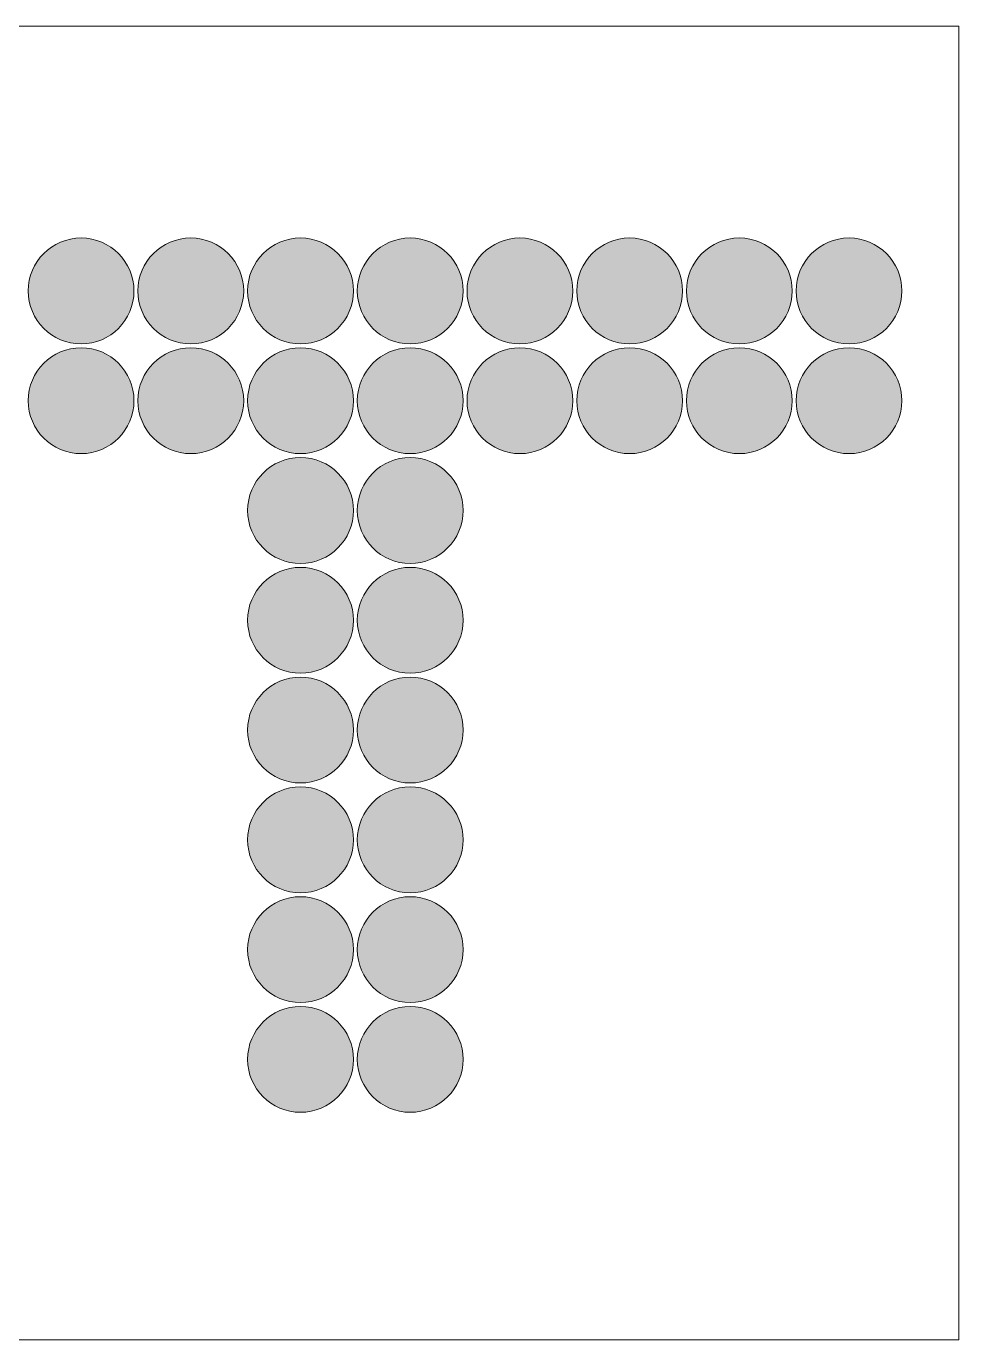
# Model space of a CAD drawing. Header units: inches. Extents: x 11 to 196, y 163 to 230.
# Drawn here: x 148.5 to 196.1, y 162.6 to 229.6 of the extents above; entities that cross this region are included whole.
import ezdxf

# ---------------------------------------------------------------- set-up
doc = ezdxf.new("R2010")
doc.units = ezdxf.units.IN
doc.header["$MEASUREMENT"] = 0
doc.layers.add('CUT', color=7, linetype='Continuous')
doc.layers.add('ENGRAVE', color=7, linetype='Continuous')

# ---------------------------------------------------------------- blocks, each defined once
blk = doc.blocks.new('block 2')
at = {"layer": 'CUT', "color": 7, "lineweight": 5, "true_color": 0xffffff}
blk.add_lwpolyline([(196.1, 229.612), (11.3, 229.612), (11.3, 162.612), (196.1, 162.612), (196.1, 229.612)], dxfattribs=at)
blk = doc.blocks.new('block 3')
at = {"layer": 'ENGRAVE', "true_color": 0xff0000}
h = blk.add_hatch(color=1, dxfattribs=at)
h.dxf.hatch_style = 2
edge = h.paths.add_edge_path()
edge.add_spline(control_points=[(159.8, 188.112), (159.8, 186.621), (161.009, 185.412), (162.5, 185.412), (163.991, 185.412), (165.2, 186.621), (165.2, 188.112), (165.2, 189.603), (163.991, 190.812), (162.5, 190.812), (161.009, 190.812), (159.8, 189.603), (159.8, 188.112), (159.8, 188.112), (159.8, 188.112), (159.8, 188.112)], knot_values=[0, 0, 0, 0, 1, 1, 1, 2, 2, 2, 3, 3, 3, 4, 4, 4, 5, 5, 5, 5], degree=3, periodic=1)
at = {"layer": 'ENGRAVE', "color": 7, "lineweight": 5, "true_color": 0xffffff}
blk.add_open_spline([(159.8, 188.112), (159.8, 186.621), (161.009, 185.412), (162.5, 185.412), (163.991, 185.412), (165.2, 186.621), (165.2, 188.112), (165.2, 189.603), (163.991, 190.812), (162.5, 190.812), (161.009, 190.812), (159.8, 189.603), (159.8, 188.112), (159.8, 188.112), (159.8, 188.112), (159.8, 188.112)], degree=3, knots=[0, 0, 0, 0, 1, 1, 1, 2, 2, 2, 3, 3, 3, 4, 4, 4, 5, 5, 5, 5], dxfattribs=at)
blk = doc.blocks.new('block 4')
at = {"layer": 'ENGRAVE', "true_color": 0xff0000}
h = blk.add_hatch(color=1, dxfattribs=at)
h.dxf.hatch_style = 2
edge = h.paths.add_edge_path()
edge.add_spline(control_points=[(165.4, 182.512), (165.4, 181.021), (166.609, 179.812), (168.1, 179.812), (169.591, 179.812), (170.8, 181.021), (170.8, 182.512), (170.8, 184.003), (169.591, 185.212), (168.1, 185.212), (166.609, 185.212), (165.4, 184.003), (165.4, 182.512), (165.4, 182.512), (165.4, 182.512), (165.4, 182.512)], knot_values=[0, 0, 0, 0, 1, 1, 1, 2, 2, 2, 3, 3, 3, 4, 4, 4, 5, 5, 5, 5], degree=3, periodic=1)
at = {"layer": 'ENGRAVE', "color": 7, "lineweight": 5, "true_color": 0xffffff}
blk.add_open_spline([(165.4, 182.512), (165.4, 181.021), (166.609, 179.812), (168.1, 179.812), (169.591, 179.812), (170.8, 181.021), (170.8, 182.512), (170.8, 184.003), (169.591, 185.212), (168.1, 185.212), (166.609, 185.212), (165.4, 184.003), (165.4, 182.512), (165.4, 182.512), (165.4, 182.512), (165.4, 182.512)], degree=3, knots=[0, 0, 0, 0, 1, 1, 1, 2, 2, 2, 3, 3, 3, 4, 4, 4, 5, 5, 5, 5], dxfattribs=at)
blk = doc.blocks.new('block 5')
at = {"layer": 'ENGRAVE', "true_color": 0xff0000}
h = blk.add_hatch(color=1, dxfattribs=at)
h.dxf.hatch_style = 2
edge = h.paths.add_edge_path()
edge.add_spline(control_points=[(165.4, 204.912), (165.4, 203.421), (166.609, 202.212), (168.1, 202.212), (169.591, 202.212), (170.8, 203.421), (170.8, 204.912), (170.8, 206.403), (169.591, 207.612), (168.1, 207.612), (166.609, 207.612), (165.4, 206.403), (165.4, 204.912), (165.4, 204.912), (165.4, 204.912), (165.4, 204.912)], knot_values=[0, 0, 0, 0, 1, 1, 1, 2, 2, 2, 3, 3, 3, 4, 4, 4, 5, 5, 5, 5], degree=3, periodic=1)
at = {"layer": 'ENGRAVE', "color": 7, "lineweight": 5, "true_color": 0xffffff}
blk.add_open_spline([(165.4, 204.912), (165.4, 203.421), (166.609, 202.212), (168.1, 202.212), (169.591, 202.212), (170.8, 203.421), (170.8, 204.912), (170.8, 206.403), (169.591, 207.612), (168.1, 207.612), (166.609, 207.612), (165.4, 206.403), (165.4, 204.912), (165.4, 204.912), (165.4, 204.912), (165.4, 204.912)], degree=3, knots=[0, 0, 0, 0, 1, 1, 1, 2, 2, 2, 3, 3, 3, 4, 4, 4, 5, 5, 5, 5], dxfattribs=at)
blk = doc.blocks.new('block 6')
at = {"layer": 'ENGRAVE', "true_color": 0xff0000}
h = blk.add_hatch(color=1, dxfattribs=at)
h.dxf.hatch_style = 2
edge = h.paths.add_edge_path()
edge.add_spline(control_points=[(171, 210.512), (171, 209.021), (172.209, 207.812), (173.7, 207.812), (175.191, 207.812), (176.4, 209.021), (176.4, 210.512), (176.4, 212.003), (175.191, 213.212), (173.7, 213.212), (172.209, 213.212), (171, 212.003), (171, 210.512), (171, 210.512), (171, 210.512), (171, 210.512)], knot_values=[0, 0, 0, 0, 1, 1, 1, 2, 2, 2, 3, 3, 3, 4, 4, 4, 5, 5, 5, 5], degree=3, periodic=1)
at = {"layer": 'ENGRAVE', "color": 7, "lineweight": 5, "true_color": 0xffffff}
blk.add_open_spline([(171, 210.512), (171, 209.021), (172.209, 207.812), (173.7, 207.812), (175.191, 207.812), (176.4, 209.021), (176.4, 210.512), (176.4, 212.003), (175.191, 213.212), (173.7, 213.212), (172.209, 213.212), (171, 212.003), (171, 210.512), (171, 210.512), (171, 210.512), (171, 210.512)], degree=3, knots=[0, 0, 0, 0, 1, 1, 1, 2, 2, 2, 3, 3, 3, 4, 4, 4, 5, 5, 5, 5], dxfattribs=at)
blk = doc.blocks.new('block 7')
at = {"layer": 'ENGRAVE', "true_color": 0xff0000}
h = blk.add_hatch(color=1, dxfattribs=at)
h.dxf.hatch_style = 2
edge = h.paths.add_edge_path()
edge.add_spline(control_points=[(148.6, 210.512), (148.6, 209.021), (149.809, 207.812), (151.3, 207.812), (152.791, 207.812), (154, 209.021), (154, 210.512), (154, 212.003), (152.791, 213.212), (151.3, 213.212), (149.809, 213.212), (148.6, 212.003), (148.6, 210.512), (148.6, 210.512), (148.6, 210.512), (148.6, 210.512)], knot_values=[0, 0, 0, 0, 1, 1, 1, 2, 2, 2, 3, 3, 3, 4, 4, 4, 5, 5, 5, 5], degree=3, periodic=1)
at = {"layer": 'ENGRAVE', "color": 7, "lineweight": 5, "true_color": 0xffffff}
blk.add_open_spline([(148.6, 210.512), (148.6, 209.021), (149.809, 207.812), (151.3, 207.812), (152.791, 207.812), (154, 209.021), (154, 210.512), (154, 212.003), (152.791, 213.212), (151.3, 213.212), (149.809, 213.212), (148.6, 212.003), (148.6, 210.512), (148.6, 210.512), (148.6, 210.512), (148.6, 210.512)], degree=3, knots=[0, 0, 0, 0, 1, 1, 1, 2, 2, 2, 3, 3, 3, 4, 4, 4, 5, 5, 5, 5], dxfattribs=at)
blk = doc.blocks.new('block 8')
at = {"layer": 'ENGRAVE', "true_color": 0xff0000}
h = blk.add_hatch(color=1, dxfattribs=at)
h.dxf.hatch_style = 2
edge = h.paths.add_edge_path()
edge.add_spline(control_points=[(165.4, 216.112), (165.4, 214.621), (166.609, 213.412), (168.1, 213.412), (169.591, 213.412), (170.8, 214.621), (170.8, 216.112), (170.8, 217.603), (169.591, 218.812), (168.1, 218.812), (166.609, 218.812), (165.4, 217.603), (165.4, 216.112), (165.4, 216.112), (165.4, 216.112), (165.4, 216.112)], knot_values=[0, 0, 0, 0, 1, 1, 1, 2, 2, 2, 3, 3, 3, 4, 4, 4, 5, 5, 5, 5], degree=3, periodic=1)
at = {"layer": 'ENGRAVE', "color": 7, "lineweight": 5, "true_color": 0xffffff}
blk.add_open_spline([(165.4, 216.112), (165.4, 214.621), (166.609, 213.412), (168.1, 213.412), (169.591, 213.412), (170.8, 214.621), (170.8, 216.112), (170.8, 217.603), (169.591, 218.812), (168.1, 218.812), (166.609, 218.812), (165.4, 217.603), (165.4, 216.112), (165.4, 216.112), (165.4, 216.112), (165.4, 216.112)], degree=3, knots=[0, 0, 0, 0, 1, 1, 1, 2, 2, 2, 3, 3, 3, 4, 4, 4, 5, 5, 5, 5], dxfattribs=at)
blk = doc.blocks.new('block 9')
at = {"layer": 'ENGRAVE', "true_color": 0xff0000}
h = blk.add_hatch(color=1, dxfattribs=at)
h.dxf.hatch_style = 2
edge = h.paths.add_edge_path()
edge.add_spline(control_points=[(187.8, 210.512), (187.8, 209.021), (189.009, 207.812), (190.5, 207.812), (191.991, 207.812), (193.2, 209.021), (193.2, 210.512), (193.2, 212.003), (191.991, 213.212), (190.5, 213.212), (189.009, 213.212), (187.8, 212.003), (187.8, 210.512), (187.8, 210.512), (187.8, 210.512), (187.8, 210.512)], knot_values=[0, 0, 0, 0, 1, 1, 1, 2, 2, 2, 3, 3, 3, 4, 4, 4, 5, 5, 5, 5], degree=3, periodic=1)
at = {"layer": 'ENGRAVE', "color": 7, "lineweight": 5, "true_color": 0xffffff}
blk.add_open_spline([(187.8, 210.512), (187.8, 209.021), (189.009, 207.812), (190.5, 207.812), (191.991, 207.812), (193.2, 209.021), (193.2, 210.512), (193.2, 212.003), (191.991, 213.212), (190.5, 213.212), (189.009, 213.212), (187.8, 212.003), (187.8, 210.512), (187.8, 210.512), (187.8, 210.512), (187.8, 210.512)], degree=3, knots=[0, 0, 0, 0, 1, 1, 1, 2, 2, 2, 3, 3, 3, 4, 4, 4, 5, 5, 5, 5], dxfattribs=at)
blk = doc.blocks.new('block 64')
at = {"layer": 'ENGRAVE', "true_color": 0xff0000}
h = blk.add_hatch(color=1, dxfattribs=at)
h.dxf.hatch_style = 2
edge = h.paths.add_edge_path()
edge.add_spline(control_points=[(182.2, 216.112), (182.2, 214.621), (183.409, 213.412), (184.9, 213.412), (186.391, 213.412), (187.6, 214.621), (187.6, 216.112), (187.6, 217.603), (186.391, 218.812), (184.9, 218.812), (183.409, 218.812), (182.2, 217.603), (182.2, 216.112), (182.2, 216.112), (182.2, 216.112), (182.2, 216.112)], knot_values=[0, 0, 0, 0, 1, 1, 1, 2, 2, 2, 3, 3, 3, 4, 4, 4, 5, 5, 5, 5], degree=3, periodic=1)
at = {"layer": 'ENGRAVE', "color": 7, "lineweight": 5, "true_color": 0xffffff}
blk.add_open_spline([(182.2, 216.112), (182.2, 214.621), (183.409, 213.412), (184.9, 213.412), (186.391, 213.412), (187.6, 214.621), (187.6, 216.112), (187.6, 217.603), (186.391, 218.812), (184.9, 218.812), (183.409, 218.812), (182.2, 217.603), (182.2, 216.112), (182.2, 216.112), (182.2, 216.112), (182.2, 216.112)], degree=3, knots=[0, 0, 0, 0, 1, 1, 1, 2, 2, 2, 3, 3, 3, 4, 4, 4, 5, 5, 5, 5], dxfattribs=at)
blk = doc.blocks.new('block 65')
at = {"layer": 'ENGRAVE', "true_color": 0xff0000}
h = blk.add_hatch(color=1, dxfattribs=at)
h.dxf.hatch_style = 2
edge = h.paths.add_edge_path()
edge.add_spline(control_points=[(159.8, 216.112), (159.8, 214.621), (161.009, 213.412), (162.5, 213.412), (163.991, 213.412), (165.2, 214.621), (165.2, 216.112), (165.2, 217.603), (163.991, 218.812), (162.5, 218.812), (161.009, 218.812), (159.8, 217.603), (159.8, 216.112), (159.8, 216.112), (159.8, 216.112), (159.8, 216.112)], knot_values=[0, 0, 0, 0, 1, 1, 1, 2, 2, 2, 3, 3, 3, 4, 4, 4, 5, 5, 5, 5], degree=3, periodic=1)
at = {"layer": 'ENGRAVE', "color": 7, "lineweight": 5, "true_color": 0xffffff}
blk.add_open_spline([(159.8, 216.112), (159.8, 214.621), (161.009, 213.412), (162.5, 213.412), (163.991, 213.412), (165.2, 214.621), (165.2, 216.112), (165.2, 217.603), (163.991, 218.812), (162.5, 218.812), (161.009, 218.812), (159.8, 217.603), (159.8, 216.112), (159.8, 216.112), (159.8, 216.112), (159.8, 216.112)], degree=3, knots=[0, 0, 0, 0, 1, 1, 1, 2, 2, 2, 3, 3, 3, 4, 4, 4, 5, 5, 5, 5], dxfattribs=at)
blk = doc.blocks.new('block 66')
at = {"layer": 'ENGRAVE', "true_color": 0xff0000}
h = blk.add_hatch(color=1, dxfattribs=at)
h.dxf.hatch_style = 2
edge = h.paths.add_edge_path()
edge.add_spline(control_points=[(154.2, 210.512), (154.2, 209.021), (155.409, 207.812), (156.9, 207.812), (158.391, 207.812), (159.6, 209.021), (159.6, 210.512), (159.6, 212.003), (158.391, 213.212), (156.9, 213.212), (155.409, 213.212), (154.2, 212.003), (154.2, 210.512), (154.2, 210.512), (154.2, 210.512), (154.2, 210.512)], knot_values=[0, 0, 0, 0, 1, 1, 1, 2, 2, 2, 3, 3, 3, 4, 4, 4, 5, 5, 5, 5], degree=3, periodic=1)
at = {"layer": 'ENGRAVE', "color": 7, "lineweight": 5, "true_color": 0xffffff}
blk.add_open_spline([(154.2, 210.512), (154.2, 209.021), (155.409, 207.812), (156.9, 207.812), (158.391, 207.812), (159.6, 209.021), (159.6, 210.512), (159.6, 212.003), (158.391, 213.212), (156.9, 213.212), (155.409, 213.212), (154.2, 212.003), (154.2, 210.512), (154.2, 210.512), (154.2, 210.512), (154.2, 210.512)], degree=3, knots=[0, 0, 0, 0, 1, 1, 1, 2, 2, 2, 3, 3, 3, 4, 4, 4, 5, 5, 5, 5], dxfattribs=at)
blk = doc.blocks.new('block 67')
at = {"layer": 'ENGRAVE', "true_color": 0xff0000}
h = blk.add_hatch(color=1, dxfattribs=at)
h.dxf.hatch_style = 2
edge = h.paths.add_edge_path()
edge.add_spline(control_points=[(176.6, 210.512), (176.6, 209.021), (177.809, 207.812), (179.3, 207.812), (180.791, 207.812), (182, 209.021), (182, 210.512), (182, 212.003), (180.791, 213.212), (179.3, 213.212), (177.809, 213.212), (176.6, 212.003), (176.6, 210.512), (176.6, 210.512), (176.6, 210.512), (176.6, 210.512)], knot_values=[0, 0, 0, 0, 1, 1, 1, 2, 2, 2, 3, 3, 3, 4, 4, 4, 5, 5, 5, 5], degree=3, periodic=1)
at = {"layer": 'ENGRAVE', "color": 7, "lineweight": 5, "true_color": 0xffffff}
blk.add_open_spline([(176.6, 210.512), (176.6, 209.021), (177.809, 207.812), (179.3, 207.812), (180.791, 207.812), (182, 209.021), (182, 210.512), (182, 212.003), (180.791, 213.212), (179.3, 213.212), (177.809, 213.212), (176.6, 212.003), (176.6, 210.512), (176.6, 210.512), (176.6, 210.512), (176.6, 210.512)], degree=3, knots=[0, 0, 0, 0, 1, 1, 1, 2, 2, 2, 3, 3, 3, 4, 4, 4, 5, 5, 5, 5], dxfattribs=at)
blk = doc.blocks.new('block 68')
at = {"layer": 'ENGRAVE', "true_color": 0xff0000}
h = blk.add_hatch(color=1, dxfattribs=at)
h.dxf.hatch_style = 2
edge = h.paths.add_edge_path()
edge.add_spline(control_points=[(165.4, 199.312), (165.4, 197.821), (166.609, 196.612), (168.1, 196.612), (169.591, 196.612), (170.8, 197.821), (170.8, 199.312), (170.8, 200.803), (169.591, 202.012), (168.1, 202.012), (166.609, 202.012), (165.4, 200.803), (165.4, 199.312), (165.4, 199.312), (165.4, 199.312), (165.4, 199.312)], knot_values=[0, 0, 0, 0, 1, 1, 1, 2, 2, 2, 3, 3, 3, 4, 4, 4, 5, 5, 5, 5], degree=3, periodic=1)
at = {"layer": 'ENGRAVE', "color": 7, "lineweight": 5, "true_color": 0xffffff}
blk.add_open_spline([(165.4, 199.312), (165.4, 197.821), (166.609, 196.612), (168.1, 196.612), (169.591, 196.612), (170.8, 197.821), (170.8, 199.312), (170.8, 200.803), (169.591, 202.012), (168.1, 202.012), (166.609, 202.012), (165.4, 200.803), (165.4, 199.312), (165.4, 199.312), (165.4, 199.312), (165.4, 199.312)], degree=3, knots=[0, 0, 0, 0, 1, 1, 1, 2, 2, 2, 3, 3, 3, 4, 4, 4, 5, 5, 5, 5], dxfattribs=at)
blk = doc.blocks.new('block 69')
at = {"layer": 'ENGRAVE', "true_color": 0xff0000}
h = blk.add_hatch(color=1, dxfattribs=at)
h.dxf.hatch_style = 2
edge = h.paths.add_edge_path()
edge.add_spline(control_points=[(165.4, 176.912), (165.4, 175.421), (166.609, 174.212), (168.1, 174.212), (169.591, 174.212), (170.8, 175.421), (170.8, 176.912), (170.8, 178.403), (169.591, 179.612), (168.1, 179.612), (166.609, 179.612), (165.4, 178.403), (165.4, 176.912), (165.4, 176.912), (165.4, 176.912), (165.4, 176.912)], knot_values=[0, 0, 0, 0, 1, 1, 1, 2, 2, 2, 3, 3, 3, 4, 4, 4, 5, 5, 5, 5], degree=3, periodic=1)
at = {"layer": 'ENGRAVE', "color": 7, "lineweight": 5, "true_color": 0xffffff}
blk.add_open_spline([(165.4, 176.912), (165.4, 175.421), (166.609, 174.212), (168.1, 174.212), (169.591, 174.212), (170.8, 175.421), (170.8, 176.912), (170.8, 178.403), (169.591, 179.612), (168.1, 179.612), (166.609, 179.612), (165.4, 178.403), (165.4, 176.912), (165.4, 176.912), (165.4, 176.912), (165.4, 176.912)], degree=3, knots=[0, 0, 0, 0, 1, 1, 1, 2, 2, 2, 3, 3, 3, 4, 4, 4, 5, 5, 5, 5], dxfattribs=at)
blk = doc.blocks.new('block 70')
at = {"layer": 'ENGRAVE', "true_color": 0xff0000}
h = blk.add_hatch(color=1, dxfattribs=at)
h.dxf.hatch_style = 2
edge = h.paths.add_edge_path()
edge.add_spline(control_points=[(159.8, 193.712), (159.8, 192.221), (161.009, 191.012), (162.5, 191.012), (163.991, 191.012), (165.2, 192.221), (165.2, 193.712), (165.2, 195.203), (163.991, 196.412), (162.5, 196.412), (161.009, 196.412), (159.8, 195.203), (159.8, 193.712), (159.8, 193.712), (159.8, 193.712), (159.8, 193.712)], knot_values=[0, 0, 0, 0, 1, 1, 1, 2, 2, 2, 3, 3, 3, 4, 4, 4, 5, 5, 5, 5], degree=3, periodic=1)
at = {"layer": 'ENGRAVE', "color": 7, "lineweight": 5, "true_color": 0xffffff}
blk.add_open_spline([(159.8, 193.712), (159.8, 192.221), (161.009, 191.012), (162.5, 191.012), (163.991, 191.012), (165.2, 192.221), (165.2, 193.712), (165.2, 195.203), (163.991, 196.412), (162.5, 196.412), (161.009, 196.412), (159.8, 195.203), (159.8, 193.712), (159.8, 193.712), (159.8, 193.712), (159.8, 193.712)], degree=3, knots=[0, 0, 0, 0, 1, 1, 1, 2, 2, 2, 3, 3, 3, 4, 4, 4, 5, 5, 5, 5], dxfattribs=at)
blk = doc.blocks.new('block 71')
at = {"layer": 'ENGRAVE', "true_color": 0xff0000}
h = blk.add_hatch(color=1, dxfattribs=at)
h.dxf.hatch_style = 2
edge = h.paths.add_edge_path()
edge.add_spline(control_points=[(159.8, 182.512), (159.8, 181.021), (161.009, 179.812), (162.5, 179.812), (163.991, 179.812), (165.2, 181.021), (165.2, 182.512), (165.2, 184.003), (163.991, 185.212), (162.5, 185.212), (161.009, 185.212), (159.8, 184.003), (159.8, 182.512), (159.8, 182.512), (159.8, 182.512), (159.8, 182.512)], knot_values=[0, 0, 0, 0, 1, 1, 1, 2, 2, 2, 3, 3, 3, 4, 4, 4, 5, 5, 5, 5], degree=3, periodic=1)
at = {"layer": 'ENGRAVE', "color": 7, "lineweight": 5, "true_color": 0xffffff}
blk.add_open_spline([(159.8, 182.512), (159.8, 181.021), (161.009, 179.812), (162.5, 179.812), (163.991, 179.812), (165.2, 181.021), (165.2, 182.512), (165.2, 184.003), (163.991, 185.212), (162.5, 185.212), (161.009, 185.212), (159.8, 184.003), (159.8, 182.512), (159.8, 182.512), (159.8, 182.512), (159.8, 182.512)], degree=3, knots=[0, 0, 0, 0, 1, 1, 1, 2, 2, 2, 3, 3, 3, 4, 4, 4, 5, 5, 5, 5], dxfattribs=at)
blk = doc.blocks.new('block 72')
at = {"layer": 'ENGRAVE', "true_color": 0xff0000}
h = blk.add_hatch(color=1, dxfattribs=at)
h.dxf.hatch_style = 2
edge = h.paths.add_edge_path()
edge.add_spline(control_points=[(165.4, 188.112), (165.4, 186.621), (166.609, 185.412), (168.1, 185.412), (169.591, 185.412), (170.8, 186.621), (170.8, 188.112), (170.8, 189.603), (169.591, 190.812), (168.1, 190.812), (166.609, 190.812), (165.4, 189.603), (165.4, 188.112), (165.4, 188.112), (165.4, 188.112), (165.4, 188.112)], knot_values=[0, 0, 0, 0, 1, 1, 1, 2, 2, 2, 3, 3, 3, 4, 4, 4, 5, 5, 5, 5], degree=3, periodic=1)
at = {"layer": 'ENGRAVE', "color": 7, "lineweight": 5, "true_color": 0xffffff}
blk.add_open_spline([(165.4, 188.112), (165.4, 186.621), (166.609, 185.412), (168.1, 185.412), (169.591, 185.412), (170.8, 186.621), (170.8, 188.112), (170.8, 189.603), (169.591, 190.812), (168.1, 190.812), (166.609, 190.812), (165.4, 189.603), (165.4, 188.112), (165.4, 188.112), (165.4, 188.112), (165.4, 188.112)], degree=3, knots=[0, 0, 0, 0, 1, 1, 1, 2, 2, 2, 3, 3, 3, 4, 4, 4, 5, 5, 5, 5], dxfattribs=at)
blk = doc.blocks.new('block 73')
at = {"layer": 'ENGRAVE', "true_color": 0xff0000}
h = blk.add_hatch(color=1, dxfattribs=at)
h.dxf.hatch_style = 2
edge = h.paths.add_edge_path()
edge.add_spline(control_points=[(159.8, 204.912), (159.8, 203.421), (161.009, 202.212), (162.5, 202.212), (163.991, 202.212), (165.2, 203.421), (165.2, 204.912), (165.2, 206.403), (163.991, 207.612), (162.5, 207.612), (161.009, 207.612), (159.8, 206.403), (159.8, 204.912), (159.8, 204.912), (159.8, 204.912), (159.8, 204.912)], knot_values=[0, 0, 0, 0, 1, 1, 1, 2, 2, 2, 3, 3, 3, 4, 4, 4, 5, 5, 5, 5], degree=3, periodic=1)
at = {"layer": 'ENGRAVE', "color": 7, "lineweight": 5, "true_color": 0xffffff}
blk.add_open_spline([(159.8, 204.912), (159.8, 203.421), (161.009, 202.212), (162.5, 202.212), (163.991, 202.212), (165.2, 203.421), (165.2, 204.912), (165.2, 206.403), (163.991, 207.612), (162.5, 207.612), (161.009, 207.612), (159.8, 206.403), (159.8, 204.912), (159.8, 204.912), (159.8, 204.912), (159.8, 204.912)], degree=3, knots=[0, 0, 0, 0, 1, 1, 1, 2, 2, 2, 3, 3, 3, 4, 4, 4, 5, 5, 5, 5], dxfattribs=at)
blk = doc.blocks.new('block 74')
at = {"layer": 'ENGRAVE', "true_color": 0xff0000}
h = blk.add_hatch(color=1, dxfattribs=at)
h.dxf.hatch_style = 2
edge = h.paths.add_edge_path()
edge.add_spline(control_points=[(165.4, 210.512), (165.4, 209.021), (166.609, 207.812), (168.1, 207.812), (169.591, 207.812), (170.8, 209.021), (170.8, 210.512), (170.8, 212.003), (169.591, 213.212), (168.1, 213.212), (166.609, 213.212), (165.4, 212.003), (165.4, 210.512), (165.4, 210.512), (165.4, 210.512), (165.4, 210.512)], knot_values=[0, 0, 0, 0, 1, 1, 1, 2, 2, 2, 3, 3, 3, 4, 4, 4, 5, 5, 5, 5], degree=3, periodic=1)
at = {"layer": 'ENGRAVE', "color": 7, "lineweight": 5, "true_color": 0xffffff}
blk.add_open_spline([(165.4, 210.512), (165.4, 209.021), (166.609, 207.812), (168.1, 207.812), (169.591, 207.812), (170.8, 209.021), (170.8, 210.512), (170.8, 212.003), (169.591, 213.212), (168.1, 213.212), (166.609, 213.212), (165.4, 212.003), (165.4, 210.512), (165.4, 210.512), (165.4, 210.512), (165.4, 210.512)], degree=3, knots=[0, 0, 0, 0, 1, 1, 1, 2, 2, 2, 3, 3, 3, 4, 4, 4, 5, 5, 5, 5], dxfattribs=at)
blk = doc.blocks.new('block 75')
at = {"layer": 'ENGRAVE', "true_color": 0xff0000}
h = blk.add_hatch(color=1, dxfattribs=at)
h.dxf.hatch_style = 2
edge = h.paths.add_edge_path()
edge.add_spline(control_points=[(148.6, 216.112), (148.6, 214.621), (149.809, 213.412), (151.3, 213.412), (152.791, 213.412), (154, 214.621), (154, 216.112), (154, 217.603), (152.791, 218.812), (151.3, 218.812), (149.809, 218.812), (148.6, 217.603), (148.6, 216.112), (148.6, 216.112), (148.6, 216.112), (148.6, 216.112)], knot_values=[0, 0, 0, 0, 1, 1, 1, 2, 2, 2, 3, 3, 3, 4, 4, 4, 5, 5, 5, 5], degree=3, periodic=1)
at = {"layer": 'ENGRAVE', "color": 7, "lineweight": 5, "true_color": 0xffffff}
blk.add_open_spline([(148.6, 216.112), (148.6, 214.621), (149.809, 213.412), (151.3, 213.412), (152.791, 213.412), (154, 214.621), (154, 216.112), (154, 217.603), (152.791, 218.812), (151.3, 218.812), (149.809, 218.812), (148.6, 217.603), (148.6, 216.112), (148.6, 216.112), (148.6, 216.112), (148.6, 216.112)], degree=3, knots=[0, 0, 0, 0, 1, 1, 1, 2, 2, 2, 3, 3, 3, 4, 4, 4, 5, 5, 5, 5], dxfattribs=at)
blk = doc.blocks.new('block 76')
at = {"layer": 'ENGRAVE', "true_color": 0xff0000}
h = blk.add_hatch(color=1, dxfattribs=at)
h.dxf.hatch_style = 2
edge = h.paths.add_edge_path()
edge.add_spline(control_points=[(171, 216.112), (171, 214.621), (172.209, 213.412), (173.7, 213.412), (175.191, 213.412), (176.4, 214.621), (176.4, 216.112), (176.4, 217.603), (175.191, 218.812), (173.7, 218.812), (172.209, 218.812), (171, 217.603), (171, 216.112), (171, 216.112), (171, 216.112), (171, 216.112)], knot_values=[0, 0, 0, 0, 1, 1, 1, 2, 2, 2, 3, 3, 3, 4, 4, 4, 5, 5, 5, 5], degree=3, periodic=1)
at = {"layer": 'ENGRAVE', "color": 7, "lineweight": 5, "true_color": 0xffffff}
blk.add_open_spline([(171, 216.112), (171, 214.621), (172.209, 213.412), (173.7, 213.412), (175.191, 213.412), (176.4, 214.621), (176.4, 216.112), (176.4, 217.603), (175.191, 218.812), (173.7, 218.812), (172.209, 218.812), (171, 217.603), (171, 216.112), (171, 216.112), (171, 216.112), (171, 216.112)], degree=3, knots=[0, 0, 0, 0, 1, 1, 1, 2, 2, 2, 3, 3, 3, 4, 4, 4, 5, 5, 5, 5], dxfattribs=at)
blk = doc.blocks.new('block 77')
at = {"layer": 'ENGRAVE', "true_color": 0xff0000}
h = blk.add_hatch(color=1, dxfattribs=at)
h.dxf.hatch_style = 2
edge = h.paths.add_edge_path()
edge.add_spline(control_points=[(187.8, 216.112), (187.8, 214.621), (189.009, 213.412), (190.5, 213.412), (191.991, 213.412), (193.2, 214.621), (193.2, 216.112), (193.2, 217.603), (191.991, 218.812), (190.5, 218.812), (189.009, 218.812), (187.8, 217.603), (187.8, 216.112), (187.8, 216.112), (187.8, 216.112), (187.8, 216.112)], knot_values=[0, 0, 0, 0, 1, 1, 1, 2, 2, 2, 3, 3, 3, 4, 4, 4, 5, 5, 5, 5], degree=3, periodic=1)
at = {"layer": 'ENGRAVE', "color": 7, "lineweight": 5, "true_color": 0xffffff}
blk.add_open_spline([(187.8, 216.112), (187.8, 214.621), (189.009, 213.412), (190.5, 213.412), (191.991, 213.412), (193.2, 214.621), (193.2, 216.112), (193.2, 217.603), (191.991, 218.812), (190.5, 218.812), (189.009, 218.812), (187.8, 217.603), (187.8, 216.112), (187.8, 216.112), (187.8, 216.112), (187.8, 216.112)], degree=3, knots=[0, 0, 0, 0, 1, 1, 1, 2, 2, 2, 3, 3, 3, 4, 4, 4, 5, 5, 5, 5], dxfattribs=at)
blk = doc.blocks.new('block 132')
at = {"layer": 'ENGRAVE', "true_color": 0xff0000}
h = blk.add_hatch(color=1, dxfattribs=at)
h.dxf.hatch_style = 2
edge = h.paths.add_edge_path()
edge.add_spline(control_points=[(176.6, 216.112), (176.6, 214.621), (177.809, 213.412), (179.3, 213.412), (180.791, 213.412), (182, 214.621), (182, 216.112), (182, 217.603), (180.791, 218.812), (179.3, 218.812), (177.809, 218.812), (176.6, 217.603), (176.6, 216.112), (176.6, 216.112), (176.6, 216.112), (176.6, 216.112)], knot_values=[0, 0, 0, 0, 1, 1, 1, 2, 2, 2, 3, 3, 3, 4, 4, 4, 5, 5, 5, 5], degree=3, periodic=1)
at = {"layer": 'ENGRAVE', "color": 7, "lineweight": 5, "true_color": 0xffffff}
blk.add_open_spline([(176.6, 216.112), (176.6, 214.621), (177.809, 213.412), (179.3, 213.412), (180.791, 213.412), (182, 214.621), (182, 216.112), (182, 217.603), (180.791, 218.812), (179.3, 218.812), (177.809, 218.812), (176.6, 217.603), (176.6, 216.112), (176.6, 216.112), (176.6, 216.112), (176.6, 216.112)], degree=3, knots=[0, 0, 0, 0, 1, 1, 1, 2, 2, 2, 3, 3, 3, 4, 4, 4, 5, 5, 5, 5], dxfattribs=at)
blk = doc.blocks.new('block 133')
at = {"layer": 'ENGRAVE', "true_color": 0xff0000}
h = blk.add_hatch(color=1, dxfattribs=at)
h.dxf.hatch_style = 2
edge = h.paths.add_edge_path()
edge.add_spline(control_points=[(154.2, 216.112), (154.2, 214.621), (155.409, 213.412), (156.9, 213.412), (158.391, 213.412), (159.6, 214.621), (159.6, 216.112), (159.6, 217.603), (158.391, 218.812), (156.9, 218.812), (155.409, 218.812), (154.2, 217.603), (154.2, 216.112), (154.2, 216.112), (154.2, 216.112), (154.2, 216.112)], knot_values=[0, 0, 0, 0, 1, 1, 1, 2, 2, 2, 3, 3, 3, 4, 4, 4, 5, 5, 5, 5], degree=3, periodic=1)
at = {"layer": 'ENGRAVE', "color": 7, "lineweight": 5, "true_color": 0xffffff}
blk.add_open_spline([(154.2, 216.112), (154.2, 214.621), (155.409, 213.412), (156.9, 213.412), (158.391, 213.412), (159.6, 214.621), (159.6, 216.112), (159.6, 217.603), (158.391, 218.812), (156.9, 218.812), (155.409, 218.812), (154.2, 217.603), (154.2, 216.112), (154.2, 216.112), (154.2, 216.112), (154.2, 216.112)], degree=3, knots=[0, 0, 0, 0, 1, 1, 1, 2, 2, 2, 3, 3, 3, 4, 4, 4, 5, 5, 5, 5], dxfattribs=at)
blk = doc.blocks.new('block 134')
at = {"layer": 'ENGRAVE', "true_color": 0xff0000}
h = blk.add_hatch(color=1, dxfattribs=at)
h.dxf.hatch_style = 2
edge = h.paths.add_edge_path()
edge.add_spline(control_points=[(159.8, 210.512), (159.8, 209.021), (161.009, 207.812), (162.5, 207.812), (163.991, 207.812), (165.2, 209.021), (165.2, 210.512), (165.2, 212.003), (163.991, 213.212), (162.5, 213.212), (161.009, 213.212), (159.8, 212.003), (159.8, 210.512), (159.8, 210.512), (159.8, 210.512), (159.8, 210.512)], knot_values=[0, 0, 0, 0, 1, 1, 1, 2, 2, 2, 3, 3, 3, 4, 4, 4, 5, 5, 5, 5], degree=3, periodic=1)
at = {"layer": 'ENGRAVE', "color": 7, "lineweight": 5, "true_color": 0xffffff}
blk.add_open_spline([(159.8, 210.512), (159.8, 209.021), (161.009, 207.812), (162.5, 207.812), (163.991, 207.812), (165.2, 209.021), (165.2, 210.512), (165.2, 212.003), (163.991, 213.212), (162.5, 213.212), (161.009, 213.212), (159.8, 212.003), (159.8, 210.512), (159.8, 210.512), (159.8, 210.512), (159.8, 210.512)], degree=3, knots=[0, 0, 0, 0, 1, 1, 1, 2, 2, 2, 3, 3, 3, 4, 4, 4, 5, 5, 5, 5], dxfattribs=at)
blk = doc.blocks.new('block 135')
at = {"layer": 'ENGRAVE', "true_color": 0xff0000}
h = blk.add_hatch(color=1, dxfattribs=at)
h.dxf.hatch_style = 2
edge = h.paths.add_edge_path()
edge.add_spline(control_points=[(182.2, 210.512), (182.2, 209.021), (183.409, 207.812), (184.9, 207.812), (186.391, 207.812), (187.6, 209.021), (187.6, 210.512), (187.6, 212.003), (186.391, 213.212), (184.9, 213.212), (183.409, 213.212), (182.2, 212.003), (182.2, 210.512), (182.2, 210.512), (182.2, 210.512), (182.2, 210.512)], knot_values=[0, 0, 0, 0, 1, 1, 1, 2, 2, 2, 3, 3, 3, 4, 4, 4, 5, 5, 5, 5], degree=3, periodic=1)
at = {"layer": 'ENGRAVE', "color": 7, "lineweight": 5, "true_color": 0xffffff}
blk.add_open_spline([(182.2, 210.512), (182.2, 209.021), (183.409, 207.812), (184.9, 207.812), (186.391, 207.812), (187.6, 209.021), (187.6, 210.512), (187.6, 212.003), (186.391, 213.212), (184.9, 213.212), (183.409, 213.212), (182.2, 212.003), (182.2, 210.512), (182.2, 210.512), (182.2, 210.512), (182.2, 210.512)], degree=3, knots=[0, 0, 0, 0, 1, 1, 1, 2, 2, 2, 3, 3, 3, 4, 4, 4, 5, 5, 5, 5], dxfattribs=at)
blk = doc.blocks.new('block 136')
at = {"layer": 'ENGRAVE', "true_color": 0xff0000}
h = blk.add_hatch(color=1, dxfattribs=at)
h.dxf.hatch_style = 2
edge = h.paths.add_edge_path()
edge.add_spline(control_points=[(165.4, 193.712), (165.4, 192.221), (166.609, 191.012), (168.1, 191.012), (169.591, 191.012), (170.8, 192.221), (170.8, 193.712), (170.8, 195.203), (169.591, 196.412), (168.1, 196.412), (166.609, 196.412), (165.4, 195.203), (165.4, 193.712), (165.4, 193.712), (165.4, 193.712), (165.4, 193.712)], knot_values=[0, 0, 0, 0, 1, 1, 1, 2, 2, 2, 3, 3, 3, 4, 4, 4, 5, 5, 5, 5], degree=3, periodic=1)
at = {"layer": 'ENGRAVE', "color": 7, "lineweight": 5, "true_color": 0xffffff}
blk.add_open_spline([(165.4, 193.712), (165.4, 192.221), (166.609, 191.012), (168.1, 191.012), (169.591, 191.012), (170.8, 192.221), (170.8, 193.712), (170.8, 195.203), (169.591, 196.412), (168.1, 196.412), (166.609, 196.412), (165.4, 195.203), (165.4, 193.712), (165.4, 193.712), (165.4, 193.712), (165.4, 193.712)], degree=3, knots=[0, 0, 0, 0, 1, 1, 1, 2, 2, 2, 3, 3, 3, 4, 4, 4, 5, 5, 5, 5], dxfattribs=at)
blk = doc.blocks.new('block 137')
at = {"layer": 'ENGRAVE', "true_color": 0xff0000}
h = blk.add_hatch(color=1, dxfattribs=at)
h.dxf.hatch_style = 2
edge = h.paths.add_edge_path()
edge.add_spline(control_points=[(159.8, 176.912), (159.8, 175.421), (161.009, 174.212), (162.5, 174.212), (163.991, 174.212), (165.2, 175.421), (165.2, 176.912), (165.2, 178.403), (163.991, 179.612), (162.5, 179.612), (161.009, 179.612), (159.8, 178.403), (159.8, 176.912), (159.8, 176.912), (159.8, 176.912), (159.8, 176.912)], knot_values=[0, 0, 0, 0, 1, 1, 1, 2, 2, 2, 3, 3, 3, 4, 4, 4, 5, 5, 5, 5], degree=3, periodic=1)
at = {"layer": 'ENGRAVE', "color": 7, "lineweight": 5, "true_color": 0xffffff}
blk.add_open_spline([(159.8, 176.912), (159.8, 175.421), (161.009, 174.212), (162.5, 174.212), (163.991, 174.212), (165.2, 175.421), (165.2, 176.912), (165.2, 178.403), (163.991, 179.612), (162.5, 179.612), (161.009, 179.612), (159.8, 178.403), (159.8, 176.912), (159.8, 176.912), (159.8, 176.912), (159.8, 176.912)], degree=3, knots=[0, 0, 0, 0, 1, 1, 1, 2, 2, 2, 3, 3, 3, 4, 4, 4, 5, 5, 5, 5], dxfattribs=at)
blk = doc.blocks.new('block 138')
at = {"layer": 'ENGRAVE', "true_color": 0xff0000}
h = blk.add_hatch(color=1, dxfattribs=at)
h.dxf.hatch_style = 2
edge = h.paths.add_edge_path()
edge.add_spline(control_points=[(159.8, 199.312), (159.8, 197.821), (161.009, 196.612), (162.5, 196.612), (163.991, 196.612), (165.2, 197.821), (165.2, 199.312), (165.2, 200.803), (163.991, 202.012), (162.5, 202.012), (161.009, 202.012), (159.8, 200.803), (159.8, 199.312), (159.8, 199.312), (159.8, 199.312), (159.8, 199.312)], knot_values=[0, 0, 0, 0, 1, 1, 1, 2, 2, 2, 3, 3, 3, 4, 4, 4, 5, 5, 5, 5], degree=3, periodic=1)
at = {"layer": 'ENGRAVE', "color": 7, "lineweight": 5, "true_color": 0xffffff}
blk.add_open_spline([(159.8, 199.312), (159.8, 197.821), (161.009, 196.612), (162.5, 196.612), (163.991, 196.612), (165.2, 197.821), (165.2, 199.312), (165.2, 200.803), (163.991, 202.012), (162.5, 202.012), (161.009, 202.012), (159.8, 200.803), (159.8, 199.312), (159.8, 199.312), (159.8, 199.312), (159.8, 199.312)], degree=3, knots=[0, 0, 0, 0, 1, 1, 1, 2, 2, 2, 3, 3, 3, 4, 4, 4, 5, 5, 5, 5], dxfattribs=at)

msp = doc.modelspace()

# ---------------------------------------------------------------- block references
at = {"layer": 'CUT'}
msp.add_blockref('block 2', (0, 0), dxfattribs=at)
at = {"layer": 'ENGRAVE'}
for name in ['block 75', 'block 133', 'block 65', 'block 8', 'block 76', 'block 132', 'block 64', 'block 77', 'block 7', 'block 66', 'block 134', 'block 74', 'block 6', 'block 67', 'block 135', 'block 9', 'block 73', 'block 5', 'block 138', 'block 68', 'block 70', 'block 136', 'block 3', 'block 72', 'block 71', 'block 4', 'block 137', 'block 69']:
    msp.add_blockref(name, (0, 0), dxfattribs=at)

doc.saveas('drawing.dxf')
